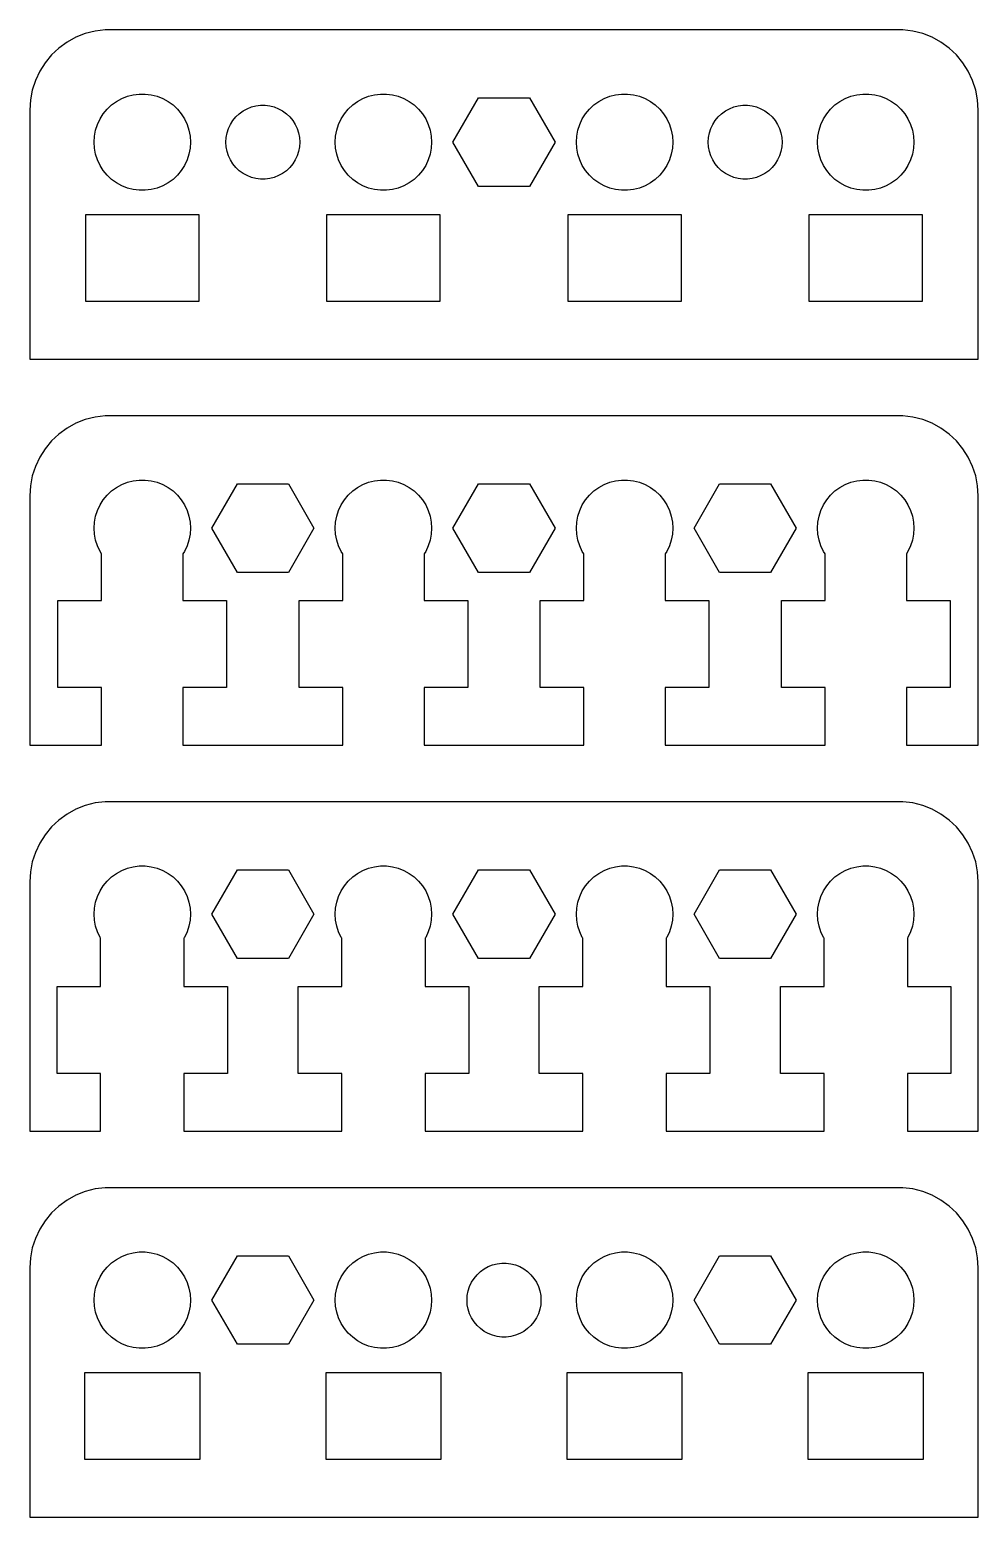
# Model space of a CAD drawing. Header units: metres. Extents: x -29.5 to 29.5, y 0 to 92.5.
import ezdxf

# ---------------------------------------------------------------- set-up
doc = ezdxf.new("R2010")
doc.units = ezdxf.units.M

msp = doc.modelspace()

# ---------------------------------------------------------------- linework, layer by layer
for p, q in [((-24.8139, 92.4901), (-25.4369, 92.4114)), ((24.8139, 92.4901), (-24.8139, 92.4901)), ((25.4369, 92.4114), (24.8139, 92.4901)), ((-27.1791, 91.7216), (-27.6871, 91.3526)), ((-26.6289, 92.0241), (-27.1791, 91.7216)), ((-26.0451, 92.2553), (-26.6289, 92.0241)), ((-25.4369, 92.4114), (-26.0451, 92.2553)), ((26.0451, 92.2553), (25.4369, 92.4114)), ((26.6289, 92.0241), (26.0451, 92.2553)), ((27.1791, 91.7216), (26.6289, 92.0241)), ((27.6871, 91.3526), (27.1791, 91.7216)), ((-28.1448, 90.9227), (-28.5451, 90.4389)), ((-27.6871, 91.3526), (-28.1448, 90.9227)), ((28.1448, 90.9227), (27.6871, 91.3526)), ((28.5451, 90.4389), (28.1448, 90.9227)), ((-28.8815, 89.9088), (-29.1489, 89.3406)), ((-28.5451, 90.4389), (-28.8815, 89.9088)), ((28.8815, 89.9088), (28.5451, 90.4389)), ((29.1489, 89.3406), (28.8815, 89.9088)), ((-29.1489, 89.3406), (-29.3429, 88.7434)), ((29.3429, 88.7434), (29.1489, 89.3406)), ((-29.4606, 88.1267), (-29.5, 87.5)), ((-29.3429, 88.7434), (-29.4606, 88.1267)), ((-24.4123, 87.8115), (-24.1075, 88.033)), ((-24.1075, 88.033), (-23.7773, 88.2145)), ((-23.7773, 88.2145), (-23.427, 88.3532)), ((-23.427, 88.3532), (-23.0621, 88.4469)), ((-23.0621, 88.4469), (-22.6884, 88.4941)), ((-22.6884, 88.4941), (-22.3116, 88.4941)), ((-22.3116, 88.4941), (-21.9379, 88.4469)), ((-21.9379, 88.4469), (-21.5729, 88.3532)), ((-21.5729, 88.3532), (-21.2227, 88.2145)), ((-21.2227, 88.2145), (-20.8925, 88.033)), ((-20.8925, 88.033), (-20.5877, 87.8115)), ((-9.41226, 87.8115), (-9.10747, 88.033)), ((-9.10747, 88.033), (-8.77733, 88.2145)), ((-8.77733, 88.2145), (-8.42705, 88.3532)), ((-8.42705, 88.3532), (-8.06213, 88.4469)), ((-8.06213, 88.4469), (-7.68837, 88.4941)), ((-7.68837, 88.4941), (-7.31161, 88.4941)), ((-7.31161, 88.4941), (-6.93785, 88.4469)), ((-6.93785, 88.4469), (-6.57294, 88.3532)), ((-6.57294, 88.3532), (-6.22266, 88.2145)), ((-6.22266, 88.2145), (-5.89252, 88.033)), ((-5.89252, 88.033), (-5.58772, 87.8115)), ((-3.17349, 85.5), (-1.58675, 88.2483)), ((-1.58675, 88.2483), (1.58675, 88.2483)), ((1.58675, 88.2483), (3.17349, 85.5)), ((5.58772, 87.8115), (5.89252, 88.033)), ((5.89252, 88.033), (6.22266, 88.2145)), ((6.22266, 88.2145), (6.57294, 88.3532)), ((6.57294, 88.3532), (6.93785, 88.4469)), ((6.93785, 88.4469), (7.31161, 88.4941)), ((7.31161, 88.4941), (7.68837, 88.4941)), ((7.68837, 88.4941), (8.06213, 88.4469)), ((8.06213, 88.4469), (8.42705, 88.3532)), ((8.42705, 88.3532), (8.77733, 88.2145)), ((8.77733, 88.2145), (9.10747, 88.033)), ((9.10747, 88.033), (9.41226, 87.8115)), ((20.5877, 87.8115), (20.8925, 88.033)), ((20.8925, 88.033), (21.2227, 88.2145)), ((21.2227, 88.2145), (21.5729, 88.3532)), ((21.5729, 88.3532), (21.9379, 88.4469)), ((21.9379, 88.4469), (22.3116, 88.4941)), ((22.3116, 88.4941), (22.6884, 88.4941)), ((22.6884, 88.4941), (23.0621, 88.4469)), ((23.0621, 88.4469), (23.427, 88.3532)), ((23.427, 88.3532), (23.7773, 88.2145)), ((23.7773, 88.2145), (24.1075, 88.033)), ((24.1075, 88.033), (24.4123, 87.8115)), ((29.4606, 88.1267), (29.3429, 88.7434)), ((29.5, 87.5), (29.4606, 88.1267)), ((-29.5, 87.5), (-29.5, 72)), ((-25.2893, 86.6044), (-25.1289, 86.9453)), ((-25.1289, 86.9453), (-24.927, 87.2634)), ((-24.927, 87.2634), (-24.6869, 87.5536)), ((-24.6869, 87.5536), (-24.4123, 87.8115)), ((-20.5877, 87.8115), (-20.3131, 87.5536)), ((-20.3131, 87.5536), (-20.0729, 87.2634)), ((-20.0729, 87.2634), (-19.8711, 86.9453)), ((-19.8711, 86.9453), (-19.7107, 86.6044)), ((-16.8607, 86.8519), (-16.6766, 87.0744)), ((-16.6766, 87.0744), (-16.4661, 87.2722)), ((-16.4661, 87.2722), (-16.2324, 87.4419)), ((-16.2324, 87.4419), (-15.9793, 87.5811)), ((-15.9793, 87.5811), (-15.7107, 87.6874)), ((-15.7107, 87.6874), (-15.431, 87.7592)), ((-15.431, 87.7592), (-15.1444, 87.7955)), ((-15.1444, 87.7955), (-14.8556, 87.7955)), ((-14.8556, 87.7955), (-14.569, 87.7592)), ((-14.569, 87.7592), (-14.2893, 87.6874)), ((-14.2893, 87.6874), (-14.0207, 87.5811)), ((-14.0207, 87.5811), (-13.7676, 87.4419)), ((-13.7676, 87.4419), (-13.5339, 87.2722)), ((-13.5339, 87.2722), (-13.3234, 87.0744)), ((-13.3234, 87.0744), (-13.1393, 86.8519)), ((-10.2893, 86.6044), (-10.1289, 86.9453)), ((-10.1289, 86.9453), (-9.92705, 87.2634)), ((-9.92705, 87.2634), (-9.6869, 87.5536)), ((-9.6869, 87.5536), (-9.41226, 87.8115)), ((-5.58772, 87.8115), (-5.31308, 87.5536)), ((-5.31308, 87.5536), (-5.07294, 87.2634)), ((-5.07294, 87.2634), (-4.87108, 86.9453)), ((-4.87108, 86.9453), (-4.71066, 86.6044)), ((4.71066, 86.6044), (4.87108, 86.9453)), ((4.87108, 86.9453), (5.07294, 87.2634)), ((5.07294, 87.2634), (5.31308, 87.5536)), ((5.31308, 87.5536), (5.58772, 87.8115)), ((9.41226, 87.8115), (9.6869, 87.5536)), ((9.6869, 87.5536), (9.92705, 87.2634)), ((9.92705, 87.2634), (10.1289, 86.9453)), ((10.1289, 86.9453), (10.2893, 86.6044)), ((13.1393, 86.8519), (13.3234, 87.0744)), ((13.3234, 87.0744), (13.5339, 87.2722)), ((13.5339, 87.2722), (13.7676, 87.4419)), ((13.7676, 87.4419), (14.0207, 87.5811)), ((14.0207, 87.5811), (14.2893, 87.6874)), ((14.2893, 87.6874), (14.569, 87.7592)), ((14.569, 87.7592), (14.8556, 87.7955)), ((14.8556, 87.7955), (15.1444, 87.7955)), ((15.1444, 87.7955), (15.431, 87.7592)), ((15.431, 87.7592), (15.7107, 87.6874)), ((15.7107, 87.6874), (15.9793, 87.5811)), ((15.9793, 87.5811), (16.2324, 87.4419)), ((16.2324, 87.4419), (16.4661, 87.2722)), ((16.4661, 87.2722), (16.6766, 87.0744)), ((16.6766, 87.0744), (16.8607, 86.8519)), ((19.7107, 86.6044), (19.8711, 86.9453)), ((19.8711, 86.9453), (20.0729, 87.2634)), ((20.0729, 87.2634), (20.3131, 87.5536)), ((20.3131, 87.5536), (20.5877, 87.8115)), ((24.4123, 87.8115), (24.6869, 87.5536)), ((24.6869, 87.5536), (24.927, 87.2634)), ((24.927, 87.2634), (25.1289, 86.9453)), ((25.1289, 86.9453), (25.2893, 86.6044)), ((29.5, 72), (29.5, 87.5)), ((-25.4763, 85.876), (-25.4057, 86.2461)), ((-25.4057, 86.2461), (-25.2893, 86.6044)), ((-19.7107, 86.6044), (-19.5942, 86.2461)), ((-19.5942, 86.2461), (-19.5237, 85.876)), ((-17.2819, 85.7883), (-17.2277, 86.072)), ((-17.2277, 86.072), (-17.1385, 86.3467)), ((-17.1385, 86.3467), (-17.0155, 86.608)), ((-17.0155, 86.608), (-16.8607, 86.8519)), ((-13.1393, 86.8519), (-12.9845, 86.608)), ((-12.9845, 86.608), (-12.8615, 86.3467)), ((-12.8615, 86.3467), (-12.7722, 86.072)), ((-12.7722, 86.072), (-12.7181, 85.7883)), ((-10.4763, 85.876), (-10.4057, 86.2461)), ((-10.4057, 86.2461), (-10.2893, 86.6044)), ((-4.71066, 86.6044), (-4.59424, 86.2461)), ((-4.59424, 86.2461), (-4.52365, 85.876)), ((4.52365, 85.876), (4.59424, 86.2461)), ((4.59424, 86.2461), (4.71066, 86.6044)), ((10.2893, 86.6044), (10.4057, 86.2461)), ((10.4057, 86.2461), (10.4763, 85.876)), ((12.7181, 85.7883), (12.7722, 86.072)), ((12.7722, 86.072), (12.8615, 86.3467)), ((12.8615, 86.3467), (12.9845, 86.608)), ((12.9845, 86.608), (13.1393, 86.8519)), ((16.8607, 86.8519), (17.0155, 86.608)), ((17.0155, 86.608), (17.1385, 86.3467)), ((17.1385, 86.3467), (17.2277, 86.072)), ((17.2277, 86.072), (17.2819, 85.7883)), ((19.5237, 85.876), (19.5942, 86.2461)), ((19.5942, 86.2461), (19.7107, 86.6044)), ((25.2893, 86.6044), (25.4057, 86.2461)), ((25.4057, 86.2461), (25.4763, 85.876)), ((-25.5, 85.5), (-25.4763, 85.876)), ((-25.4763, 85.124), (-25.5, 85.5)), ((-25.4057, 84.7539), (-25.4763, 85.124)), ((-19.5237, 85.124), (-19.5942, 84.7539)), ((-19.5237, 85.876), (-19.5, 85.5)), ((-19.5, 85.5), (-19.5237, 85.124)), ((-17.3, 85.5), (-17.2819, 85.7883)), ((-17.2819, 85.2117), (-17.3, 85.5)), ((-17.2277, 84.928), (-17.2819, 85.2117)), ((-12.7181, 85.2117), (-12.7722, 84.928)), ((-12.7181, 85.7883), (-12.7, 85.5)), ((-12.7, 85.5), (-12.7181, 85.2117)), ((-10.5, 85.5), (-10.4763, 85.876)), ((-10.4763, 85.124), (-10.5, 85.5)), ((-10.4057, 84.7539), (-10.4763, 85.124)), ((-4.52365, 85.124), (-4.59424, 84.7539)), ((-4.52365, 85.876), (-4.5, 85.5)), ((-4.5, 85.5), (-4.52365, 85.124)), ((-1.58675, 82.7517), (-3.17349, 85.5)), ((3.17349, 85.5), (1.58675, 82.7517)), ((4.5, 85.5), (4.52365, 85.876)), ((4.52365, 85.124), (4.5, 85.5)), ((4.59424, 84.7539), (4.52365, 85.124)), ((10.4763, 85.124), (10.4057, 84.7539)), ((10.4763, 85.876), (10.5, 85.5)), ((10.5, 85.5), (10.4763, 85.124)), ((12.7, 85.5), (12.7181, 85.7883)), ((12.7181, 85.2117), (12.7, 85.5)), ((12.7722, 84.928), (12.7181, 85.2117)), ((17.2819, 85.2117), (17.2277, 84.928)), ((17.2819, 85.7883), (17.3, 85.5)), ((17.3, 85.5), (17.2819, 85.2117)), ((19.5, 85.5), (19.5237, 85.876)), ((19.5237, 85.124), (19.5, 85.5)), ((19.5942, 84.7539), (19.5237, 85.124)), ((25.4763, 85.124), (25.4057, 84.7539)), ((25.4763, 85.876), (25.5, 85.5)), ((25.5, 85.5), (25.4763, 85.124)), ((-25.2893, 84.3956), (-25.4057, 84.7539)), ((-25.1289, 84.0547), (-25.2893, 84.3956)), ((-19.7107, 84.3956), (-19.8711, 84.0547)), ((-19.5942, 84.7539), (-19.7107, 84.3956)), ((-17.1385, 84.6533), (-17.2277, 84.928)), ((-17.0155, 84.392), (-17.1385, 84.6533)), ((-16.8607, 84.1481), (-17.0155, 84.392)), ((-12.9845, 84.392), (-13.1393, 84.1481)), ((-12.8615, 84.6533), (-12.9845, 84.392)), ((-12.7722, 84.928), (-12.8615, 84.6533)), ((-10.2893, 84.3956), (-10.4057, 84.7539)), ((-10.1289, 84.0547), (-10.2893, 84.3956)), ((-4.71066, 84.3956), (-4.87108, 84.0547)), ((-4.59424, 84.7539), (-4.71066, 84.3956)), ((4.71066, 84.3956), (4.59424, 84.7539)), ((4.87108, 84.0547), (4.71066, 84.3956)), ((10.2893, 84.3956), (10.1289, 84.0547)), ((10.4057, 84.7539), (10.2893, 84.3956)), ((12.8615, 84.6533), (12.7722, 84.928)), ((12.9845, 84.392), (12.8615, 84.6533)), ((13.1393, 84.1481), (12.9845, 84.392)), ((17.0155, 84.392), (16.8607, 84.1481)), ((17.1385, 84.6533), (17.0155, 84.392)), ((17.2277, 84.928), (17.1385, 84.6533)), ((19.7107, 84.3956), (19.5942, 84.7539)), ((19.8711, 84.0547), (19.7107, 84.3956)), ((25.2893, 84.3956), (25.1289, 84.0547)), ((25.4057, 84.7539), (25.2893, 84.3956)), ((-24.927, 83.7366), (-25.1289, 84.0547)), ((-24.6869, 83.4464), (-24.927, 83.7366)), ((-24.4123, 83.1884), (-24.6869, 83.4464)), ((-20.3131, 83.4464), (-20.5877, 83.1884)), ((-20.0729, 83.7366), (-20.3131, 83.4464)), ((-19.8711, 84.0547), (-20.0729, 83.7366)), ((-16.6766, 83.9255), (-16.8607, 84.1481)), ((-16.4661, 83.7278), (-16.6766, 83.9255)), ((-16.2324, 83.558), (-16.4661, 83.7278)), ((-15.9793, 83.4189), (-16.2324, 83.558)), ((-15.7107, 83.3126), (-15.9793, 83.4189)), ((-15.431, 83.2407), (-15.7107, 83.3126)), ((-14.2893, 83.3126), (-14.569, 83.2407)), ((-14.0207, 83.4189), (-14.2893, 83.3126)), ((-13.7676, 83.558), (-14.0207, 83.4189)), ((-13.5339, 83.7278), (-13.7676, 83.558)), ((-13.3234, 83.9255), (-13.5339, 83.7278)), ((-13.1393, 84.1481), (-13.3234, 83.9255)), ((-9.92705, 83.7366), (-10.1289, 84.0547)), ((-9.6869, 83.4464), (-9.92705, 83.7366)), ((-9.41226, 83.1884), (-9.6869, 83.4464)), ((-5.31308, 83.4464), (-5.58772, 83.1884)), ((-5.07294, 83.7366), (-5.31308, 83.4464)), ((-4.87108, 84.0547), (-5.07294, 83.7366)), ((5.07294, 83.7366), (4.87108, 84.0547)), ((5.31308, 83.4464), (5.07294, 83.7366)), ((5.58772, 83.1884), (5.31308, 83.4464)), ((9.6869, 83.4464), (9.41226, 83.1884)), ((9.92705, 83.7366), (9.6869, 83.4464)), ((10.1289, 84.0547), (9.92705, 83.7366)), ((13.3234, 83.9255), (13.1393, 84.1481)), ((13.5339, 83.7278), (13.3234, 83.9255)), ((13.7676, 83.558), (13.5339, 83.7278)), ((14.0207, 83.4189), (13.7676, 83.558)), ((14.2893, 83.3126), (14.0207, 83.4189)), ((14.569, 83.2407), (14.2893, 83.3126)), ((15.7107, 83.3126), (15.431, 83.2407)), ((15.9793, 83.4189), (15.7107, 83.3126)), ((16.2324, 83.558), (15.9793, 83.4189)), ((16.4661, 83.7278), (16.2324, 83.558)), ((16.6766, 83.9255), (16.4661, 83.7278)), ((16.8607, 84.1481), (16.6766, 83.9255)), ((20.0729, 83.7366), (19.8711, 84.0547)), ((20.3131, 83.4464), (20.0729, 83.7366)), ((20.5877, 83.1884), (20.3131, 83.4464)), ((24.6869, 83.4464), (24.4123, 83.1884)), ((24.927, 83.7366), (24.6869, 83.4464)), ((25.1289, 84.0547), (24.927, 83.7366)), ((-24.1075, 82.967), (-24.4123, 83.1884)), ((-23.7773, 82.7855), (-24.1075, 82.967)), ((-23.427, 82.6468), (-23.7773, 82.7855)), ((-23.0621, 82.5531), (-23.427, 82.6468)), ((-22.6884, 82.5059), (-23.0621, 82.5531)), ((-22.3116, 82.5059), (-22.6884, 82.5059)), ((-21.9379, 82.5531), (-22.3116, 82.5059)), ((-21.5729, 82.6468), (-21.9379, 82.5531)), ((-21.2227, 82.7855), (-21.5729, 82.6468)), ((-20.8925, 82.967), (-21.2227, 82.7855)), ((-20.5877, 83.1884), (-20.8925, 82.967)), ((-15.1444, 83.2045), (-15.431, 83.2407)), ((-14.8556, 83.2045), (-15.1444, 83.2045)), ((-14.569, 83.2407), (-14.8556, 83.2045)), ((-9.10747, 82.967), (-9.41226, 83.1884)), ((-8.77733, 82.7855), (-9.10747, 82.967)), ((-8.42705, 82.6468), (-8.77733, 82.7855)), ((-8.06213, 82.5531), (-8.42705, 82.6468)), ((-7.68837, 82.5059), (-8.06213, 82.5531)), ((-7.31161, 82.5059), (-7.68837, 82.5059)), ((-6.93785, 82.5531), (-7.31161, 82.5059)), ((-6.57294, 82.6468), (-6.93785, 82.5531)), ((-6.22266, 82.7855), (-6.57294, 82.6468)), ((-5.89252, 82.967), (-6.22266, 82.7855)), ((-5.58772, 83.1884), (-5.89252, 82.967)), ((1.58675, 82.7517), (-1.58675, 82.7517)), ((5.89252, 82.967), (5.58772, 83.1884)), ((6.22266, 82.7855), (5.89252, 82.967)), ((6.57294, 82.6468), (6.22266, 82.7855)), ((6.93785, 82.5531), (6.57294, 82.6468)), ((7.31161, 82.5059), (6.93785, 82.5531)), ((7.68837, 82.5059), (7.31161, 82.5059)), ((8.06213, 82.5531), (7.68837, 82.5059)), ((8.42705, 82.6468), (8.06213, 82.5531)), ((8.77733, 82.7855), (8.42705, 82.6468)), ((9.10747, 82.967), (8.77733, 82.7855)), ((9.41226, 83.1884), (9.10747, 82.967)), ((14.8556, 83.2045), (14.569, 83.2407)), ((15.1444, 83.2045), (14.8556, 83.2045)), ((15.431, 83.2407), (15.1444, 83.2045)), ((20.8925, 82.967), (20.5877, 83.1884)), ((21.2227, 82.7855), (20.8925, 82.967)), ((21.5729, 82.6468), (21.2227, 82.7855)), ((21.9379, 82.5531), (21.5729, 82.6468)), ((22.3116, 82.5059), (21.9379, 82.5531)), ((22.6884, 82.5059), (22.3116, 82.5059)), ((23.0621, 82.5531), (22.6884, 82.5059)), ((23.427, 82.6468), (23.0621, 82.5531)), ((23.7773, 82.7855), (23.427, 82.6468)), ((24.1075, 82.967), (23.7773, 82.7855)), ((24.4123, 83.1884), (24.1075, 82.967)), ((-26.0142, 75.6), (-26.0142, 81)), ((-26.0142, 81), (-18.9858, 81)), ((-18.9858, 81), (-18.9858, 75.6)), ((-11.0142, 75.6), (-11.0142, 81)), ((-11.0142, 81), (-3.98581, 81)), ((-3.98581, 81), (-3.98581, 75.6)), ((3.98581, 75.6), (3.98581, 81)), ((3.98581, 81), (11.0142, 81)), ((11.0142, 81), (11.0142, 75.6)), ((18.9858, 75.6), (18.9858, 81)), ((18.9858, 81), (26.0142, 81)), ((26.0142, 81), (26.0142, 75.6)), ((-18.9858, 75.6), (-26.0142, 75.6)), ((-3.98581, 75.6), (-11.0142, 75.6)), ((11.0142, 75.6), (3.98581, 75.6)), ((26.0142, 75.6), (18.9858, 75.6)), ((-29.5, 72), (29.5, 72)), ((-24.8139, 68.4901), (-25.4369, 68.4114)), ((24.8139, 68.4901), (-24.8139, 68.4901)), ((25.4369, 68.4114), (24.8139, 68.4901)), ((-27.1791, 67.7216), (-27.6871, 67.3526)), ((-26.6289, 68.0241), (-27.1791, 67.7216)), ((-26.0451, 68.2553), (-26.6289, 68.0241)), ((-25.4369, 68.4114), (-26.0451, 68.2553)), ((26.0451, 68.2553), (25.4369, 68.4114)), ((26.6289, 68.0241), (26.0451, 68.2553)), ((27.1791, 67.7216), (26.6289, 68.0241)), ((27.6871, 67.3526), (27.1791, 67.7216)), ((-28.1448, 66.9227), (-28.5451, 66.4389)), ((-27.6871, 67.3526), (-28.1448, 66.9227)), ((28.1448, 66.9227), (27.6871, 67.3526)), ((28.5451, 66.4389), (28.1448, 66.9227)), ((-28.8815, 65.9088), (-29.1489, 65.3406)), ((-28.5451, 66.4389), (-28.8815, 65.9088)), ((28.8815, 65.9088), (28.5451, 66.4389)), ((29.1489, 65.3406), (28.8815, 65.9088)), ((-29.3429, 64.7434), (-29.4606, 64.1267)), ((-29.1489, 65.3406), (-29.3429, 64.7434)), ((29.3429, 64.7434), (29.1489, 65.3406)), ((29.4606, 64.1267), (29.3429, 64.7434)), ((-29.4606, 64.1267), (-29.5, 63.5)), ((-24.4123, 63.8115), (-24.1075, 64.033)), ((-24.1075, 64.033), (-23.7773, 64.2145)), ((-23.7773, 64.2145), (-23.427, 64.3532)), ((-23.427, 64.3532), (-23.0621, 64.4469)), ((-23.0621, 64.4469), (-22.6884, 64.4941)), ((-22.6884, 64.4941), (-22.3116, 64.4941)), ((-22.3116, 64.4941), (-21.9379, 64.4469)), ((-21.9379, 64.4469), (-21.5729, 64.3532)), ((-21.5729, 64.3532), (-21.2227, 64.2145)), ((-21.2227, 64.2145), (-20.8925, 64.033)), ((-20.8925, 64.033), (-20.5877, 63.8115)), ((-18.1735, 61.5), (-16.5867, 64.2483)), ((-16.5867, 64.2483), (-13.4133, 64.2483)), ((-13.4133, 64.2483), (-11.8265, 61.5)), ((-9.41226, 63.8115), (-9.10747, 64.033)), ((-9.10747, 64.033), (-8.77733, 64.2145)), ((-8.77733, 64.2145), (-8.42705, 64.3532)), ((-8.42705, 64.3532), (-8.06213, 64.4469)), ((-8.06213, 64.4469), (-7.68837, 64.4941)), ((-7.68837, 64.4941), (-7.31161, 64.4941)), ((-7.31161, 64.4941), (-6.93785, 64.4469)), ((-6.93785, 64.4469), (-6.57294, 64.3532)), ((-6.57294, 64.3532), (-6.22266, 64.2145)), ((-6.22266, 64.2145), (-5.89252, 64.033)), ((-5.89252, 64.033), (-5.58772, 63.8115)), ((-3.17349, 61.5), (-1.58675, 64.2483)), ((-1.58675, 64.2483), (1.58675, 64.2483)), ((1.58675, 64.2483), (3.17349, 61.5)), ((5.58772, 63.8115), (5.89252, 64.033)), ((5.89252, 64.033), (6.22266, 64.2145)), ((6.22266, 64.2145), (6.57294, 64.3532)), ((6.57294, 64.3532), (6.93785, 64.4469)), ((6.93785, 64.4469), (7.31161, 64.4941)), ((7.31161, 64.4941), (7.68837, 64.4941)), ((7.68837, 64.4941), (8.06213, 64.4469)), ((8.06213, 64.4469), (8.42705, 64.3532)), ((8.42705, 64.3532), (8.77733, 64.2145)), ((8.77733, 64.2145), (9.10747, 64.033)), ((9.10747, 64.033), (9.41226, 63.8115)), ((11.8265, 61.5), (13.4133, 64.2483)), ((13.4133, 64.2483), (16.5867, 64.2483)), ((16.5867, 64.2483), (18.1735, 61.5)), ((20.5877, 63.8115), (20.8925, 64.033)), ((20.8925, 64.033), (21.2227, 64.2145)), ((21.2227, 64.2145), (21.5729, 64.3532)), ((21.5729, 64.3532), (21.9379, 64.4469)), ((21.9379, 64.4469), (22.3116, 64.4941)), ((22.3116, 64.4941), (22.6884, 64.4941)), ((22.6884, 64.4941), (23.0621, 64.4469)), ((23.0621, 64.4469), (23.427, 64.3532)), ((23.427, 64.3532), (23.7773, 64.2145)), ((23.7773, 64.2145), (24.1075, 64.033)), ((24.1075, 64.033), (24.4123, 63.8115)), ((29.5, 63.5), (29.4606, 64.1267)), ((-29.5, 63.5), (-29.5, 48)), ((-25.2893, 62.6044), (-25.1289, 62.9453)), ((-25.1289, 62.9453), (-24.927, 63.2634)), ((-24.927, 63.2634), (-24.6869, 63.5536)), ((-24.6869, 63.5536), (-24.4123, 63.8115)), ((-20.5877, 63.8115), (-20.3131, 63.5536)), ((-20.3131, 63.5536), (-20.0729, 63.2634)), ((-20.0729, 63.2634), (-19.8711, 62.9453)), ((-19.8711, 62.9453), (-19.7107, 62.6044)), ((-10.2893, 62.6044), (-10.1289, 62.9453)), ((-10.1289, 62.9453), (-9.92705, 63.2634)), ((-9.92705, 63.2634), (-9.6869, 63.5536)), ((-9.6869, 63.5536), (-9.41226, 63.8115)), ((-5.58772, 63.8115), (-5.31308, 63.5536)), ((-5.31308, 63.5536), (-5.07294, 63.2634)), ((-5.07294, 63.2634), (-4.87108, 62.9453)), ((-4.87108, 62.9453), (-4.71066, 62.6044)), ((4.71066, 62.6044), (4.87108, 62.9453)), ((4.87108, 62.9453), (5.07294, 63.2634)), ((5.07294, 63.2634), (5.31308, 63.5536)), ((5.31308, 63.5536), (5.58772, 63.8115)), ((9.41226, 63.8115), (9.6869, 63.5536)), ((9.6869, 63.5536), (9.92705, 63.2634)), ((9.92705, 63.2634), (10.1289, 62.9453)), ((10.1289, 62.9453), (10.2893, 62.6044)), ((19.7107, 62.6044), (19.8711, 62.9453)), ((19.8711, 62.9453), (20.0729, 63.2634)), ((20.0729, 63.2634), (20.3131, 63.5536)), ((20.3131, 63.5536), (20.5877, 63.8115)), ((24.4123, 63.8115), (24.6869, 63.5536)), ((24.6869, 63.5536), (24.927, 63.2634)), ((24.927, 63.2634), (25.1289, 62.9453)), ((25.1289, 62.9453), (25.2893, 62.6044)), ((29.5, 48), (29.5, 63.5)), ((-25.4763, 61.876), (-25.4057, 62.2461)), ((-25.4057, 62.2461), (-25.2893, 62.6044)), ((-19.7107, 62.6044), (-19.5942, 62.2461)), ((-19.5942, 62.2461), (-19.5237, 61.876)), ((-10.4763, 61.876), (-10.4057, 62.2461)), ((-10.4057, 62.2461), (-10.2893, 62.6044)), ((-4.71066, 62.6044), (-4.59424, 62.2461)), ((-4.59424, 62.2461), (-4.52365, 61.876)), ((4.52365, 61.876), (4.59424, 62.2461)), ((4.59424, 62.2461), (4.71066, 62.6044)), ((10.2893, 62.6044), (10.4057, 62.2461)), ((10.4057, 62.2461), (10.4763, 61.876)), ((19.5237, 61.876), (19.5942, 62.2461)), ((19.5942, 62.2461), (19.7107, 62.6044)), ((25.2893, 62.6044), (25.4057, 62.2461)), ((25.4057, 62.2461), (25.4763, 61.876)), ((-25.5, 61.5), (-25.4763, 61.876)), ((-25.4763, 61.124), (-25.5, 61.5)), ((-25.4057, 60.7539), (-25.4763, 61.124)), ((-19.5237, 61.124), (-19.5942, 60.7539)), ((-19.5237, 61.876), (-19.5, 61.5)), ((-19.5, 61.5), (-19.5237, 61.124)), ((-16.5867, 58.7517), (-18.1735, 61.5)), ((-11.8265, 61.5), (-13.4133, 58.7517)), ((-10.5, 61.5), (-10.4763, 61.876)), ((-10.4763, 61.124), (-10.5, 61.5)), ((-10.4057, 60.7539), (-10.4763, 61.124)), ((-4.52365, 61.124), (-4.59424, 60.7539)), ((-4.52365, 61.876), (-4.5, 61.5)), ((-4.5, 61.5), (-4.52365, 61.124)), ((-1.58675, 58.7517), (-3.17349, 61.5)), ((3.17349, 61.5), (1.58675, 58.7517)), ((4.5, 61.5), (4.52365, 61.876)), ((4.52365, 61.124), (4.5, 61.5)), ((4.59424, 60.7539), (4.52365, 61.124)), ((10.4763, 61.124), (10.4057, 60.7539)), ((10.4763, 61.876), (10.5, 61.5)), ((10.5, 61.5), (10.4763, 61.124)), ((13.4133, 58.7517), (11.8265, 61.5)), ((18.1735, 61.5), (16.5867, 58.7517)), ((19.5, 61.5), (19.5237, 61.876)), ((19.5237, 61.124), (19.5, 61.5)), ((19.5942, 60.7539), (19.5237, 61.124)), ((25.4763, 61.124), (25.4057, 60.7539)), ((25.4763, 61.876), (25.5, 61.5)), ((25.5, 61.5), (25.4763, 61.124)), ((-25.2893, 60.3956), (-25.4057, 60.7539)), ((-25.1289, 60.0547), (-25.2893, 60.3956)), ((-19.7107, 60.3956), (-19.8711, 60.0547)), ((-19.5942, 60.7539), (-19.7107, 60.3956)), ((-10.2893, 60.3956), (-10.4057, 60.7539)), ((-10.1289, 60.0547), (-10.2893, 60.3956)), ((-4.71066, 60.3956), (-4.87108, 60.0547)), ((-4.59424, 60.7539), (-4.71066, 60.3956)), ((4.71066, 60.3956), (4.59424, 60.7539)), ((4.87108, 60.0547), (4.71066, 60.3956)), ((10.2893, 60.3956), (10.1289, 60.0547)), ((10.4057, 60.7539), (10.2893, 60.3956)), ((19.7107, 60.3956), (19.5942, 60.7539)), ((19.8711, 60.0547), (19.7107, 60.3956)), ((25.2893, 60.3956), (25.1289, 60.0547)), ((25.4057, 60.7539), (25.2893, 60.3956)), ((-25.0307, 59.9), (-25.1289, 60.0547)), ((-25.0307, 57), (-25.0307, 59.9)), ((-19.8711, 60.0547), (-19.9693, 59.9)), ((-19.9693, 59.9), (-19.9693, 57)), ((-10.0307, 59.9), (-10.1289, 60.0547)), ((-10.0307, 57), (-10.0307, 59.9)), ((-4.87108, 60.0547), (-4.96927, 59.9)), ((-4.96927, 59.9), (-4.96927, 57)), ((4.96927, 59.9), (4.87108, 60.0547)), ((4.96927, 57), (4.96927, 59.9)), ((10.1289, 60.0547), (10.0307, 59.9)), ((10.0307, 59.9), (10.0307, 57)), ((19.9693, 59.9), (19.8711, 60.0547)), ((19.9693, 57), (19.9693, 59.9)), ((25.1289, 60.0547), (25.0307, 59.9)), ((25.0307, 59.9), (25.0307, 57)), ((-13.4133, 58.7517), (-16.5867, 58.7517)), ((1.58675, 58.7517), (-1.58675, 58.7517)), ((16.5867, 58.7517), (13.4133, 58.7517)), ((-27.7462, 51.6), (-27.7462, 57)), ((-27.7462, 57), (-25.0307, 57)), ((-19.9693, 57), (-17.2538, 57)), ((-17.2538, 57), (-17.2538, 51.6)), ((-12.7462, 51.6), (-12.7462, 57)), ((-12.7462, 57), (-10.0307, 57)), ((-4.96927, 57), (-2.25375, 57)), ((-2.25375, 57), (-2.25375, 51.6)), ((2.25375, 51.6), (2.25375, 57)), ((2.25375, 57), (4.96927, 57)), ((10.0307, 57), (12.7462, 57)), ((12.7462, 57), (12.7462, 51.6)), ((17.2538, 51.6), (17.2538, 57)), ((17.2538, 57), (19.9693, 57)), ((25.0307, 57), (27.7462, 57)), ((27.7462, 57), (27.7462, 51.6)), ((-25.0307, 51.6), (-27.7462, 51.6)), ((-25.0307, 48), (-25.0307, 51.6)), ((-17.2538, 51.6), (-19.9693, 51.6)), ((-19.9693, 51.6), (-19.9693, 48)), ((-10.0307, 51.6), (-12.7462, 51.6)), ((-10.0307, 48), (-10.0307, 51.6)), ((-2.25375, 51.6), (-4.96927, 51.6)), ((-4.96927, 51.6), (-4.96927, 48)), ((4.96927, 51.6), (2.25375, 51.6)), ((4.96927, 48), (4.96927, 51.6)), ((12.7462, 51.6), (10.0307, 51.6)), ((10.0307, 51.6), (10.0307, 48)), ((19.9693, 51.6), (17.2538, 51.6)), ((19.9693, 48), (19.9693, 51.6)), ((27.7462, 51.6), (25.0307, 51.6)), ((25.0307, 51.6), (25.0307, 48)), ((-29.5, 48), (-25.0307, 48)), ((-19.9693, 48), (-10.0307, 48)), ((-4.96927, 48), (4.96927, 48)), ((10.0307, 48), (19.9693, 48)), ((25.0307, 48), (29.5, 48)), ((-25.4369, 44.4114), (-26.0451, 44.2553)), ((-24.8139, 44.4901), (-25.4369, 44.4114)), ((24.8139, 44.4901), (-24.8139, 44.4901)), ((25.4369, 44.4114), (24.8139, 44.4901)), ((26.0451, 44.2553), (25.4369, 44.4114)), ((-27.1791, 43.7216), (-27.6871, 43.3526)), ((-26.6289, 44.0241), (-27.1791, 43.7216)), ((-26.0451, 44.2553), (-26.6289, 44.0241)), ((26.6289, 44.0241), (26.0451, 44.2553)), ((27.1791, 43.7216), (26.6289, 44.0241)), ((27.6871, 43.3526), (27.1791, 43.7216)), ((-28.1448, 42.9227), (-28.5451, 42.4389)), ((-27.6871, 43.3526), (-28.1448, 42.9227)), ((28.1448, 42.9227), (27.6871, 43.3526)), ((28.5451, 42.4389), (28.1448, 42.9227)), ((-28.8815, 41.9088), (-29.1489, 41.3406)), ((-28.5451, 42.4389), (-28.8815, 41.9088)), ((28.8815, 41.9088), (28.5451, 42.4389)), ((29.1489, 41.3406), (28.8815, 41.9088)), ((-29.3429, 40.7434), (-29.4606, 40.1267)), ((-29.1489, 41.3406), (-29.3429, 40.7434)), ((29.3429, 40.7434), (29.1489, 41.3406)), ((29.4606, 40.1267), (29.3429, 40.7434)), ((-29.4606, 40.1267), (-29.5, 39.5)), ((-24.6869, 39.5536), (-24.4123, 39.8115)), ((-24.4123, 39.8115), (-24.1075, 40.033)), ((-24.1075, 40.033), (-23.7773, 40.2145)), ((-23.7773, 40.2145), (-23.427, 40.3532)), ((-23.427, 40.3532), (-23.0621, 40.4469)), ((-23.0621, 40.4469), (-22.6884, 40.4941)), ((-22.6884, 40.4941), (-22.3116, 40.4941)), ((-22.3116, 40.4941), (-21.9379, 40.4469)), ((-21.9379, 40.4469), (-21.5729, 40.3532)), ((-21.5729, 40.3532), (-21.2227, 40.2145)), ((-21.2227, 40.2145), (-20.8925, 40.033)), ((-20.8925, 40.033), (-20.5877, 39.8115)), ((-20.5877, 39.8115), (-20.3131, 39.5536)), ((-18.1735, 37.5), (-16.5867, 40.2483)), ((-16.5867, 40.2483), (-13.4133, 40.2483)), ((-13.4133, 40.2483), (-11.8265, 37.5)), ((-9.6869, 39.5536), (-9.41226, 39.8115)), ((-9.41226, 39.8115), (-9.10747, 40.033)), ((-9.10747, 40.033), (-8.77733, 40.2145)), ((-8.77733, 40.2145), (-8.42705, 40.3532)), ((-8.42705, 40.3532), (-8.06213, 40.4469)), ((-8.06213, 40.4469), (-7.68837, 40.4941)), ((-7.68837, 40.4941), (-7.31161, 40.4941)), ((-7.31161, 40.4941), (-6.93785, 40.4469)), ((-6.93785, 40.4469), (-6.57294, 40.3532)), ((-6.57294, 40.3532), (-6.22266, 40.2145)), ((-6.22266, 40.2145), (-5.89252, 40.033)), ((-5.89252, 40.033), (-5.58772, 39.8115)), ((-5.58772, 39.8115), (-5.31308, 39.5536)), ((-3.17349, 37.5), (-1.58675, 40.2483)), ((-1.58675, 40.2483), (1.58675, 40.2483)), ((1.58675, 40.2483), (3.17349, 37.5)), ((5.31308, 39.5536), (5.58772, 39.8115)), ((5.58772, 39.8115), (5.89252, 40.033)), ((5.89252, 40.033), (6.22266, 40.2145)), ((6.22266, 40.2145), (6.57294, 40.3532)), ((6.57294, 40.3532), (6.93785, 40.4469)), ((6.93785, 40.4469), (7.31161, 40.4941)), ((7.31161, 40.4941), (7.68837, 40.4941)), ((7.68837, 40.4941), (8.06213, 40.4469)), ((8.06213, 40.4469), (8.42705, 40.3532)), ((8.42705, 40.3532), (8.77733, 40.2145)), ((8.77733, 40.2145), (9.10747, 40.033)), ((9.10747, 40.033), (9.41226, 39.8115)), ((9.41226, 39.8115), (9.6869, 39.5536)), ((11.8265, 37.5), (13.4133, 40.2483)), ((13.4133, 40.2483), (16.5867, 40.2483)), ((16.5867, 40.2483), (18.1735, 37.5)), ((20.3131, 39.5536), (20.5877, 39.8115)), ((20.5877, 39.8115), (20.8925, 40.033)), ((20.8925, 40.033), (21.2227, 40.2145)), ((21.2227, 40.2145), (21.5729, 40.3532)), ((21.5729, 40.3532), (21.9379, 40.4469)), ((21.9379, 40.4469), (22.3116, 40.4941)), ((22.3116, 40.4941), (22.6884, 40.4941)), ((22.6884, 40.4941), (23.0621, 40.4469)), ((23.0621, 40.4469), (23.427, 40.3532)), ((23.427, 40.3532), (23.7773, 40.2145)), ((23.7773, 40.2145), (24.1075, 40.033)), ((24.1075, 40.033), (24.4123, 39.8115)), ((24.4123, 39.8115), (24.6869, 39.5536)), ((29.5, 39.5), (29.4606, 40.1267)), ((-29.5, 39.5), (-29.5, 24)), ((-25.2893, 38.6044), (-25.1289, 38.9453)), ((-25.1289, 38.9453), (-24.927, 39.2634)), ((-24.927, 39.2634), (-24.6869, 39.5536)), ((-20.3131, 39.5536), (-20.0729, 39.2634)), ((-20.0729, 39.2634), (-19.8711, 38.9453)), ((-19.8711, 38.9453), (-19.7107, 38.6044)), ((-10.2893, 38.6044), (-10.1289, 38.9453)), ((-10.1289, 38.9453), (-9.92705, 39.2634)), ((-9.92705, 39.2634), (-9.6869, 39.5536)), ((-5.31308, 39.5536), (-5.07294, 39.2634)), ((-5.07294, 39.2634), (-4.87108, 38.9453)), ((-4.87108, 38.9453), (-4.71066, 38.6044)), ((4.71066, 38.6044), (4.87108, 38.9453)), ((4.87108, 38.9453), (5.07294, 39.2634)), ((5.07294, 39.2634), (5.31308, 39.5536)), ((9.6869, 39.5536), (9.92705, 39.2634)), ((9.92705, 39.2634), (10.1289, 38.9453)), ((10.1289, 38.9453), (10.2893, 38.6044)), ((19.7107, 38.6044), (19.8711, 38.9453)), ((19.8711, 38.9453), (20.0729, 39.2634)), ((20.0729, 39.2634), (20.3131, 39.5536)), ((24.6869, 39.5536), (24.927, 39.2634)), ((24.927, 39.2634), (25.1289, 38.9453)), ((25.1289, 38.9453), (25.2893, 38.6044)), ((29.5, 24), (29.5, 39.5)), ((-25.4763, 37.876), (-25.4057, 38.2461)), ((-25.4057, 38.2461), (-25.2893, 38.6044)), ((-19.7107, 38.6044), (-19.5942, 38.2461)), ((-19.5942, 38.2461), (-19.5237, 37.876)), ((-10.4763, 37.876), (-10.4057, 38.2461)), ((-10.4057, 38.2461), (-10.2893, 38.6044)), ((-4.71066, 38.6044), (-4.59424, 38.2461)), ((-4.59424, 38.2461), (-4.52365, 37.876)), ((4.52365, 37.876), (4.59424, 38.2461)), ((4.59424, 38.2461), (4.71066, 38.6044)), ((10.2893, 38.6044), (10.4057, 38.2461)), ((10.4057, 38.2461), (10.4763, 37.876)), ((19.5237, 37.876), (19.5942, 38.2461)), ((19.5942, 38.2461), (19.7107, 38.6044)), ((25.2893, 38.6044), (25.4057, 38.2461)), ((25.4057, 38.2461), (25.4763, 37.876)), ((-25.5, 37.5), (-25.4763, 37.876)), ((-25.4763, 37.124), (-25.5, 37.5)), ((-25.4057, 36.7539), (-25.4763, 37.124)), ((-19.5237, 37.124), (-19.5942, 36.7539)), ((-19.5237, 37.876), (-19.5, 37.5)), ((-19.5, 37.5), (-19.5237, 37.124)), ((-16.5867, 34.7517), (-18.1735, 37.5)), ((-11.8265, 37.5), (-13.4133, 34.7517)), ((-10.5, 37.5), (-10.4763, 37.876)), ((-10.4763, 37.124), (-10.5, 37.5)), ((-10.4057, 36.7539), (-10.4763, 37.124)), ((-4.52365, 37.124), (-4.59424, 36.7539)), ((-4.52365, 37.876), (-4.5, 37.5)), ((-4.5, 37.5), (-4.52365, 37.124)), ((-1.58675, 34.7517), (-3.17349, 37.5)), ((3.17349, 37.5), (1.58675, 34.7517)), ((4.5, 37.5), (4.52365, 37.876)), ((4.52365, 37.124), (4.5, 37.5)), ((4.59424, 36.7539), (4.52365, 37.124)), ((10.4763, 37.124), (10.4057, 36.7539)), ((10.4763, 37.876), (10.5, 37.5)), ((10.5, 37.5), (10.4763, 37.124)), ((13.4133, 34.7517), (11.8265, 37.5)), ((18.1735, 37.5), (16.5867, 34.7517)), ((19.5, 37.5), (19.5237, 37.876)), ((19.5237, 37.124), (19.5, 37.5)), ((19.5942, 36.7539), (19.5237, 37.124)), ((25.4763, 37.124), (25.4057, 36.7539)), ((25.4763, 37.876), (25.5, 37.5)), ((25.5, 37.5), (25.4763, 37.124)), ((-25.2893, 36.3956), (-25.4057, 36.7539)), ((-25.1289, 36.0547), (-25.2893, 36.3956)), ((-19.7107, 36.3956), (-19.8711, 36.0547)), ((-19.5942, 36.7539), (-19.7107, 36.3956)), ((-10.2893, 36.3956), (-10.4057, 36.7539)), ((-10.1289, 36.0547), (-10.2893, 36.3956)), ((-4.71066, 36.3956), (-4.87108, 36.0547)), ((-4.59424, 36.7539), (-4.71066, 36.3956)), ((4.71066, 36.3956), (4.59424, 36.7539)), ((4.87108, 36.0547), (4.71066, 36.3956)), ((10.2893, 36.3956), (10.1289, 36.0547)), ((10.4057, 36.7539), (10.2893, 36.3956)), ((19.7107, 36.3956), (19.5942, 36.7539)), ((19.8711, 36.0547), (19.7107, 36.3956)), ((25.2893, 36.3956), (25.1289, 36.0547)), ((25.4057, 36.7539), (25.2893, 36.3956)), ((-25.0942, 36), (-25.1289, 36.0547)), ((-25.0942, 33), (-25.0942, 36)), ((-19.8711, 36.0547), (-19.9058, 36)), ((-19.9058, 36), (-19.9058, 33)), ((-10.0942, 36), (-10.1289, 36.0547)), ((-10.0942, 33), (-10.0942, 36)), ((-4.87108, 36.0547), (-4.90581, 36)), ((-4.90581, 36), (-4.90581, 33)), ((4.90581, 36), (4.87108, 36.0547)), ((4.90581, 33), (4.90581, 36)), ((10.1289, 36.0547), (10.0942, 36)), ((10.0942, 36), (10.0942, 33)), ((19.9058, 36), (19.8711, 36.0547)), ((19.9058, 33), (19.9058, 36)), ((25.1289, 36.0547), (25.0942, 36)), ((25.0942, 36), (25.0942, 33)), ((-13.4133, 34.7517), (-16.5867, 34.7517)), ((1.58675, 34.7517), (-1.58675, 34.7517)), ((16.5867, 34.7517), (13.4133, 34.7517)), ((-27.804, 27.6), (-27.804, 33)), ((-27.804, 33), (-25.0942, 33)), ((-19.9058, 33), (-17.196, 33)), ((-17.196, 33), (-17.196, 27.6)), ((-12.804, 27.6), (-12.804, 33)), ((-12.804, 33), (-10.0942, 33)), ((-4.90581, 33), (-2.19603, 33)), ((-2.19603, 33), (-2.19603, 27.6)), ((2.19603, 27.6), (2.19603, 33)), ((2.19603, 33), (4.90581, 33)), ((10.0942, 33), (12.804, 33)), ((12.804, 33), (12.804, 27.6)), ((17.196, 27.6), (17.196, 33)), ((17.196, 33), (19.9058, 33)), ((25.0942, 33), (27.804, 33)), ((27.804, 33), (27.804, 27.6)), ((-25.0942, 27.6), (-27.804, 27.6)), ((-25.0942, 24), (-25.0942, 27.6)), ((-17.196, 27.6), (-19.9058, 27.6)), ((-19.9058, 27.6), (-19.9058, 24)), ((-10.0942, 27.6), (-12.804, 27.6)), ((-10.0942, 24), (-10.0942, 27.6)), ((-2.19603, 27.6), (-4.90581, 27.6)), ((-4.90581, 27.6), (-4.90581, 24)), ((4.90581, 27.6), (2.19603, 27.6)), ((4.90581, 24), (4.90581, 27.6)), ((12.804, 27.6), (10.0942, 27.6)), ((10.0942, 27.6), (10.0942, 24)), ((19.9058, 27.6), (17.196, 27.6)), ((19.9058, 24), (19.9058, 27.6)), ((27.804, 27.6), (25.0942, 27.6)), ((25.0942, 27.6), (25.0942, 24)), ((-29.5, 24), (-25.0942, 24)), ((-19.9058, 24), (-10.0942, 24)), ((-4.90581, 24), (4.90581, 24)), ((10.0942, 24), (19.9058, 24)), ((25.0942, 24), (29.5, 24)), ((-25.4369, 20.4114), (-26.0451, 20.2553)), ((-24.8139, 20.4901), (-25.4369, 20.4114)), ((24.8139, 20.4901), (-24.8139, 20.4901)), ((25.4369, 20.4114), (24.8139, 20.4901)), ((26.0451, 20.2553), (25.4369, 20.4114)), ((-27.1791, 19.7216), (-27.6871, 19.3526)), ((-26.6289, 20.0241), (-27.1791, 19.7216)), ((-26.0451, 20.2553), (-26.6289, 20.0241)), ((26.6289, 20.0241), (26.0451, 20.2553)), ((27.1791, 19.7216), (26.6289, 20.0241)), ((27.6871, 19.3526), (27.1791, 19.7216)), ((-28.1448, 18.9227), (-28.5451, 18.4389)), ((-27.6871, 19.3526), (-28.1448, 18.9227)), ((28.1448, 18.9227), (27.6871, 19.3526)), ((28.5451, 18.4389), (28.1448, 18.9227)), ((-28.8815, 17.9088), (-29.1489, 17.3406)), ((-28.5451, 18.4389), (-28.8815, 17.9088)), ((28.8815, 17.9088), (28.5451, 18.4389)), ((29.1489, 17.3406), (28.8815, 17.9088)), ((-29.3429, 16.7434), (-29.4606, 16.1267)), ((-29.1489, 17.3406), (-29.3429, 16.7434)), ((29.3429, 16.7434), (29.1489, 17.3406)), ((29.4606, 16.1267), (29.3429, 16.7434)), ((-29.4606, 16.1267), (-29.5, 15.5)), ((-24.6869, 15.5536), (-24.4123, 15.8115)), ((-24.4123, 15.8115), (-24.1075, 16.033)), ((-24.1075, 16.033), (-23.7773, 16.2145)), ((-23.7773, 16.2145), (-23.427, 16.3532)), ((-23.427, 16.3532), (-23.0621, 16.4469)), ((-23.0621, 16.4469), (-22.6884, 16.4941)), ((-22.6884, 16.4941), (-22.3116, 16.4941)), ((-22.3116, 16.4941), (-21.9379, 16.4469)), ((-21.9379, 16.4469), (-21.5729, 16.3532)), ((-21.5729, 16.3532), (-21.2227, 16.2145)), ((-21.2227, 16.2145), (-20.8925, 16.033)), ((-20.8925, 16.033), (-20.5877, 15.8115)), ((-20.5877, 15.8115), (-20.3131, 15.5536)), ((-18.1735, 13.5), (-16.5867, 16.2483)), ((-16.5867, 16.2483), (-13.4133, 16.2483)), ((-13.4133, 16.2483), (-11.8265, 13.5)), ((-9.6869, 15.5536), (-9.41226, 15.8115)), ((-9.41226, 15.8115), (-9.10747, 16.033)), ((-9.10747, 16.033), (-8.77733, 16.2145)), ((-8.77733, 16.2145), (-8.42705, 16.3532)), ((-8.42705, 16.3532), (-8.06213, 16.4469)), ((-8.06213, 16.4469), (-7.68837, 16.4941)), ((-7.68837, 16.4941), (-7.31161, 16.4941)), ((-7.31161, 16.4941), (-6.93785, 16.4469)), ((-6.93785, 16.4469), (-6.57294, 16.3532)), ((-6.57294, 16.3532), (-6.22266, 16.2145)), ((-6.22266, 16.2145), (-5.89252, 16.033)), ((-5.89252, 16.033), (-5.58772, 15.8115)), ((-5.58772, 15.8115), (-5.31308, 15.5536)), ((-0.71072, 15.6874), (-0.43097, 15.7592)), ((-0.43097, 15.7592), (-0.14441, 15.7955)), ((-0.14441, 15.7955), (0.14441, 15.7955)), ((0.14441, 15.7955), (0.43097, 15.7592)), ((0.43097, 15.7592), (0.71072, 15.6874)), ((5.31308, 15.5536), (5.58772, 15.8115)), ((5.58772, 15.8115), (5.89252, 16.033)), ((5.89252, 16.033), (6.22266, 16.2145)), ((6.22266, 16.2145), (6.57294, 16.3532)), ((6.57294, 16.3532), (6.93785, 16.4469)), ((6.93785, 16.4469), (7.31161, 16.4941)), ((7.31161, 16.4941), (7.68837, 16.4941)), ((7.68837, 16.4941), (8.06213, 16.4469)), ((8.06213, 16.4469), (8.42705, 16.3532)), ((8.42705, 16.3532), (8.77733, 16.2145)), ((8.77733, 16.2145), (9.10747, 16.033)), ((9.10747, 16.033), (9.41226, 15.8115)), ((9.41226, 15.8115), (9.6869, 15.5536)), ((11.8265, 13.5), (13.4133, 16.2483)), ((13.4133, 16.2483), (16.5867, 16.2483)), ((16.5867, 16.2483), (18.1735, 13.5)), ((20.3131, 15.5536), (20.5877, 15.8115)), ((20.5877, 15.8115), (20.8925, 16.033)), ((20.8925, 16.033), (21.2227, 16.2145)), ((21.2227, 16.2145), (21.5729, 16.3532)), ((21.5729, 16.3532), (21.9379, 16.4469)), ((21.9379, 16.4469), (22.3116, 16.4941)), ((22.3116, 16.4941), (22.6884, 16.4941)), ((22.6884, 16.4941), (23.0621, 16.4469)), ((23.0621, 16.4469), (23.427, 16.3532)), ((23.427, 16.3532), (23.7773, 16.2145)), ((23.7773, 16.2145), (24.1075, 16.033)), ((24.1075, 16.033), (24.4123, 15.8115)), ((24.4123, 15.8115), (24.6869, 15.5536)), ((29.5, 15.5), (29.4606, 16.1267)), ((-29.5, 15.5), (-29.5, 0)), ((-25.2893, 14.6044), (-25.1289, 14.9453)), ((-25.1289, 14.9453), (-24.927, 15.2634)), ((-24.927, 15.2634), (-24.6869, 15.5536)), ((-20.3131, 15.5536), (-20.0729, 15.2634)), ((-20.0729, 15.2634), (-19.8711, 14.9453)), ((-19.8711, 14.9453), (-19.7107, 14.6044)), ((-10.2893, 14.6044), (-10.1289, 14.9453)), ((-10.1289, 14.9453), (-9.92705, 15.2634)), ((-9.92705, 15.2634), (-9.6869, 15.5536)), ((-5.31308, 15.5536), (-5.07294, 15.2634)), ((-5.07294, 15.2634), (-4.87108, 14.9453)), ((-4.87108, 14.9453), (-4.71066, 14.6044)), ((-2.0155, 14.608), (-1.86073, 14.8519)), ((-1.86073, 14.8519), (-1.67662, 15.0744)), ((-1.67662, 15.0744), (-1.46606, 15.2722)), ((-1.46606, 15.2722), (-1.23239, 15.4419)), ((-1.23239, 15.4419), (-0.97928, 15.5811)), ((-0.97928, 15.5811), (-0.71072, 15.6874)), ((0.71072, 15.6874), (0.97928, 15.5811)), ((0.97928, 15.5811), (1.23239, 15.4419)), ((1.23239, 15.4419), (1.46606, 15.2722)), ((1.46606, 15.2722), (1.67662, 15.0744)), ((1.67662, 15.0744), (1.86073, 14.8519)), ((1.86073, 14.8519), (2.0155, 14.608)), ((4.71066, 14.6044), (4.87108, 14.9453)), ((4.87108, 14.9453), (5.07294, 15.2634)), ((5.07294, 15.2634), (5.31308, 15.5536)), ((9.6869, 15.5536), (9.92705, 15.2634)), ((9.92705, 15.2634), (10.1289, 14.9453)), ((10.1289, 14.9453), (10.2893, 14.6044)), ((19.7107, 14.6044), (19.8711, 14.9453)), ((19.8711, 14.9453), (20.0729, 15.2634)), ((20.0729, 15.2634), (20.3131, 15.5536)), ((24.6869, 15.5536), (24.927, 15.2634)), ((24.927, 15.2634), (25.1289, 14.9453)), ((25.1289, 14.9453), (25.2893, 14.6044)), ((29.5, 0), (29.5, 15.5)), ((-25.5, 13.5), (-25.4763, 13.876)), ((-25.4763, 13.876), (-25.4057, 14.2461)), ((-25.4057, 14.2461), (-25.2893, 14.6044)), ((-19.7107, 14.6044), (-19.5942, 14.2461)), ((-19.5942, 14.2461), (-19.5237, 13.876)), ((-19.5237, 13.876), (-19.5, 13.5)), ((-10.5, 13.5), (-10.4763, 13.876)), ((-10.4763, 13.876), (-10.4057, 14.2461)), ((-10.4057, 14.2461), (-10.2893, 14.6044)), ((-4.71066, 14.6044), (-4.59424, 14.2461)), ((-4.59424, 14.2461), (-4.52365, 13.876)), ((-4.52365, 13.876), (-4.5, 13.5)), ((-2.28186, 13.7883), (-2.22774, 14.072)), ((-2.22774, 14.072), (-2.13847, 14.3467)), ((-2.13847, 14.3467), (-2.0155, 14.608)), ((2.0155, 14.608), (2.13847, 14.3467)), ((2.13847, 14.3467), (2.22774, 14.072)), ((2.22774, 14.072), (2.28186, 13.7883)), ((4.5, 13.5), (4.52365, 13.876)), ((4.52365, 13.876), (4.59424, 14.2461)), ((4.59424, 14.2461), (4.71066, 14.6044)), ((10.2893, 14.6044), (10.4057, 14.2461)), ((10.4057, 14.2461), (10.4763, 13.876)), ((10.4763, 13.876), (10.5, 13.5)), ((19.5, 13.5), (19.5237, 13.876)), ((19.5237, 13.876), (19.5942, 14.2461)), ((19.5942, 14.2461), (19.7107, 14.6044)), ((25.2893, 14.6044), (25.4057, 14.2461)), ((25.4057, 14.2461), (25.4763, 13.876)), ((25.4763, 13.876), (25.5, 13.5)), ((-25.4763, 13.124), (-25.5, 13.5)), ((-25.4057, 12.7539), (-25.4763, 13.124)), ((-19.5237, 13.124), (-19.5942, 12.7539)), ((-19.5, 13.5), (-19.5237, 13.124)), ((-16.5867, 10.7517), (-18.1735, 13.5)), ((-11.8265, 13.5), (-13.4133, 10.7517)), ((-10.4763, 13.124), (-10.5, 13.5)), ((-10.4057, 12.7539), (-10.4763, 13.124)), ((-4.52365, 13.124), (-4.59424, 12.7539)), ((-4.5, 13.5), (-4.52365, 13.124)), ((-2.29999, 13.5), (-2.28186, 13.7883)), ((-2.28186, 13.2117), (-2.29999, 13.5)), ((-2.22774, 12.928), (-2.28186, 13.2117)), ((2.28186, 13.2117), (2.22774, 12.928)), ((2.28186, 13.7883), (2.29999, 13.5)), ((2.29999, 13.5), (2.28186, 13.2117)), ((4.52365, 13.124), (4.5, 13.5)), ((4.59424, 12.7539), (4.52365, 13.124)), ((10.4763, 13.124), (10.4057, 12.7539)), ((10.5, 13.5), (10.4763, 13.124)), ((13.4133, 10.7517), (11.8265, 13.5)), ((18.1735, 13.5), (16.5867, 10.7517)), ((19.5237, 13.124), (19.5, 13.5)), ((19.5942, 12.7539), (19.5237, 13.124)), ((25.4763, 13.124), (25.4057, 12.7539)), ((25.5, 13.5), (25.4763, 13.124)), ((-25.2893, 12.3956), (-25.4057, 12.7539)), ((-25.1289, 12.0547), (-25.2893, 12.3956)), ((-24.927, 11.7366), (-25.1289, 12.0547)), ((-19.8711, 12.0547), (-20.0729, 11.7366)), ((-19.7107, 12.3956), (-19.8711, 12.0547)), ((-19.5942, 12.7539), (-19.7107, 12.3956)), ((-10.2893, 12.3956), (-10.4057, 12.7539)), ((-10.1289, 12.0547), (-10.2893, 12.3956)), ((-9.92705, 11.7366), (-10.1289, 12.0547)), ((-4.87108, 12.0547), (-5.07294, 11.7366)), ((-4.71066, 12.3956), (-4.87108, 12.0547)), ((-4.59424, 12.7539), (-4.71066, 12.3956)), ((-2.13847, 12.6533), (-2.22774, 12.928)), ((-2.0155, 12.392), (-2.13847, 12.6533)), ((-1.86073, 12.1481), (-2.0155, 12.392)), ((-1.67662, 11.9255), (-1.86073, 12.1481)), ((1.86073, 12.1481), (1.67662, 11.9255)), ((2.0155, 12.392), (1.86073, 12.1481)), ((2.13847, 12.6533), (2.0155, 12.392)), ((2.22774, 12.928), (2.13847, 12.6533)), ((4.71066, 12.3956), (4.59424, 12.7539)), ((4.87108, 12.0547), (4.71066, 12.3956)), ((5.07294, 11.7366), (4.87108, 12.0547)), ((10.1289, 12.0547), (9.92705, 11.7366)), ((10.2893, 12.3956), (10.1289, 12.0547)), ((10.4057, 12.7539), (10.2893, 12.3956)), ((19.7107, 12.3956), (19.5942, 12.7539)), ((19.8711, 12.0547), (19.7107, 12.3956)), ((20.0729, 11.7366), (19.8711, 12.0547)), ((25.1289, 12.0547), (24.927, 11.7366)), ((25.2893, 12.3956), (25.1289, 12.0547)), ((25.4057, 12.7539), (25.2893, 12.3956)), ((-24.6869, 11.4464), (-24.927, 11.7366)), ((-24.4123, 11.1884), (-24.6869, 11.4464)), ((-24.1075, 10.967), (-24.4123, 11.1884)), ((-20.5877, 11.1884), (-20.8925, 10.967)), ((-20.3131, 11.4464), (-20.5877, 11.1884)), ((-20.0729, 11.7366), (-20.3131, 11.4464)), ((-9.6869, 11.4464), (-9.92705, 11.7366)), ((-9.41226, 11.1884), (-9.6869, 11.4464)), ((-9.10747, 10.967), (-9.41226, 11.1884)), ((-5.58772, 11.1884), (-5.89252, 10.967)), ((-5.31308, 11.4464), (-5.58772, 11.1884)), ((-5.07294, 11.7366), (-5.31308, 11.4464)), ((-1.46606, 11.7278), (-1.67662, 11.9255)), ((-1.23239, 11.558), (-1.46606, 11.7278)), ((-0.97928, 11.4189), (-1.23239, 11.558)), ((-0.71072, 11.3126), (-0.97928, 11.4189)), ((-0.43097, 11.2407), (-0.71072, 11.3126)), ((-0.14441, 11.2045), (-0.43097, 11.2407)), ((0.14441, 11.2045), (-0.14441, 11.2045)), ((0.43097, 11.2407), (0.14441, 11.2045)), ((0.71072, 11.3126), (0.43097, 11.2407)), ((0.97928, 11.4189), (0.71072, 11.3126)), ((1.23239, 11.558), (0.97928, 11.4189)), ((1.46606, 11.7278), (1.23239, 11.558)), ((1.67662, 11.9255), (1.46606, 11.7278)), ((5.31308, 11.4464), (5.07294, 11.7366)), ((5.58772, 11.1884), (5.31308, 11.4464)), ((5.89252, 10.967), (5.58772, 11.1884)), ((9.41226, 11.1884), (9.10747, 10.967)), ((9.6869, 11.4464), (9.41226, 11.1884)), ((9.92705, 11.7366), (9.6869, 11.4464)), ((20.3131, 11.4464), (20.0729, 11.7366)), ((20.5877, 11.1884), (20.3131, 11.4464)), ((20.8925, 10.967), (20.5877, 11.1884)), ((24.4123, 11.1884), (24.1075, 10.967)), ((24.6869, 11.4464), (24.4123, 11.1884)), ((24.927, 11.7366), (24.6869, 11.4464)), ((-23.7773, 10.7855), (-24.1075, 10.967)), ((-23.427, 10.6468), (-23.7773, 10.7855)), ((-23.0621, 10.5531), (-23.427, 10.6468)), ((-22.6884, 10.5059), (-23.0621, 10.5531)), ((-22.3116, 10.5059), (-22.6884, 10.5059)), ((-21.9379, 10.5531), (-22.3116, 10.5059)), ((-21.5729, 10.6468), (-21.9379, 10.5531)), ((-21.2227, 10.7855), (-21.5729, 10.6468)), ((-20.8925, 10.967), (-21.2227, 10.7855)), ((-13.4133, 10.7517), (-16.5867, 10.7517)), ((-8.77733, 10.7855), (-9.10747, 10.967)), ((-8.42705, 10.6468), (-8.77733, 10.7855)), ((-8.06213, 10.5531), (-8.42705, 10.6468)), ((-7.68837, 10.5059), (-8.06213, 10.5531)), ((-7.31161, 10.5059), (-7.68837, 10.5059)), ((-6.93785, 10.5531), (-7.31161, 10.5059)), ((-6.57294, 10.6468), (-6.93785, 10.5531)), ((-6.22266, 10.7855), (-6.57294, 10.6468)), ((-5.89252, 10.967), (-6.22266, 10.7855)), ((6.22266, 10.7855), (5.89252, 10.967)), ((6.57294, 10.6468), (6.22266, 10.7855)), ((6.93785, 10.5531), (6.57294, 10.6468)), ((7.31161, 10.5059), (6.93785, 10.5531)), ((7.68837, 10.5059), (7.31161, 10.5059)), ((8.06213, 10.5531), (7.68837, 10.5059)), ((8.42705, 10.6468), (8.06213, 10.5531)), ((8.77733, 10.7855), (8.42705, 10.6468)), ((9.10747, 10.967), (8.77733, 10.7855)), ((16.5867, 10.7517), (13.4133, 10.7517)), ((21.2227, 10.7855), (20.8925, 10.967)), ((21.5729, 10.6468), (21.2227, 10.7855)), ((21.9379, 10.5531), (21.5729, 10.6468)), ((22.3116, 10.5059), (21.9379, 10.5531)), ((22.6884, 10.5059), (22.3116, 10.5059)), ((23.0621, 10.5531), (22.6884, 10.5059)), ((23.427, 10.6468), (23.0621, 10.5531)), ((23.7773, 10.7855), (23.427, 10.6468)), ((24.1075, 10.967), (23.7773, 10.7855)), ((-26.0719, 3.59999), (-26.0719, 9)), ((-26.0719, 9), (-18.9281, 9)), ((-18.9281, 9), (-18.9281, 3.59999)), ((-11.0719, 3.59999), (-11.0719, 9)), ((-11.0719, 9), (-3.92809, 9)), ((-3.92809, 9), (-3.92809, 3.59999)), ((3.92809, 3.59999), (3.92809, 9)), ((3.92809, 9), (11.0719, 9)), ((11.0719, 9), (11.0719, 3.59999)), ((18.9281, 3.59999), (18.9281, 9)), ((18.9281, 9), (26.0719, 9)), ((26.0719, 9), (26.0719, 3.59999)), ((-18.9281, 3.59999), (-26.0719, 3.59999)), ((-3.92809, 3.59999), (-11.0719, 3.59999)), ((11.0719, 3.59999), (3.92809, 3.59999)), ((26.0719, 3.59999), (18.9281, 3.59999)), ((-29.5, 0), (29.5, 0))]:
    msp.add_line(p, q)

doc.saveas('drawing.dxf')
